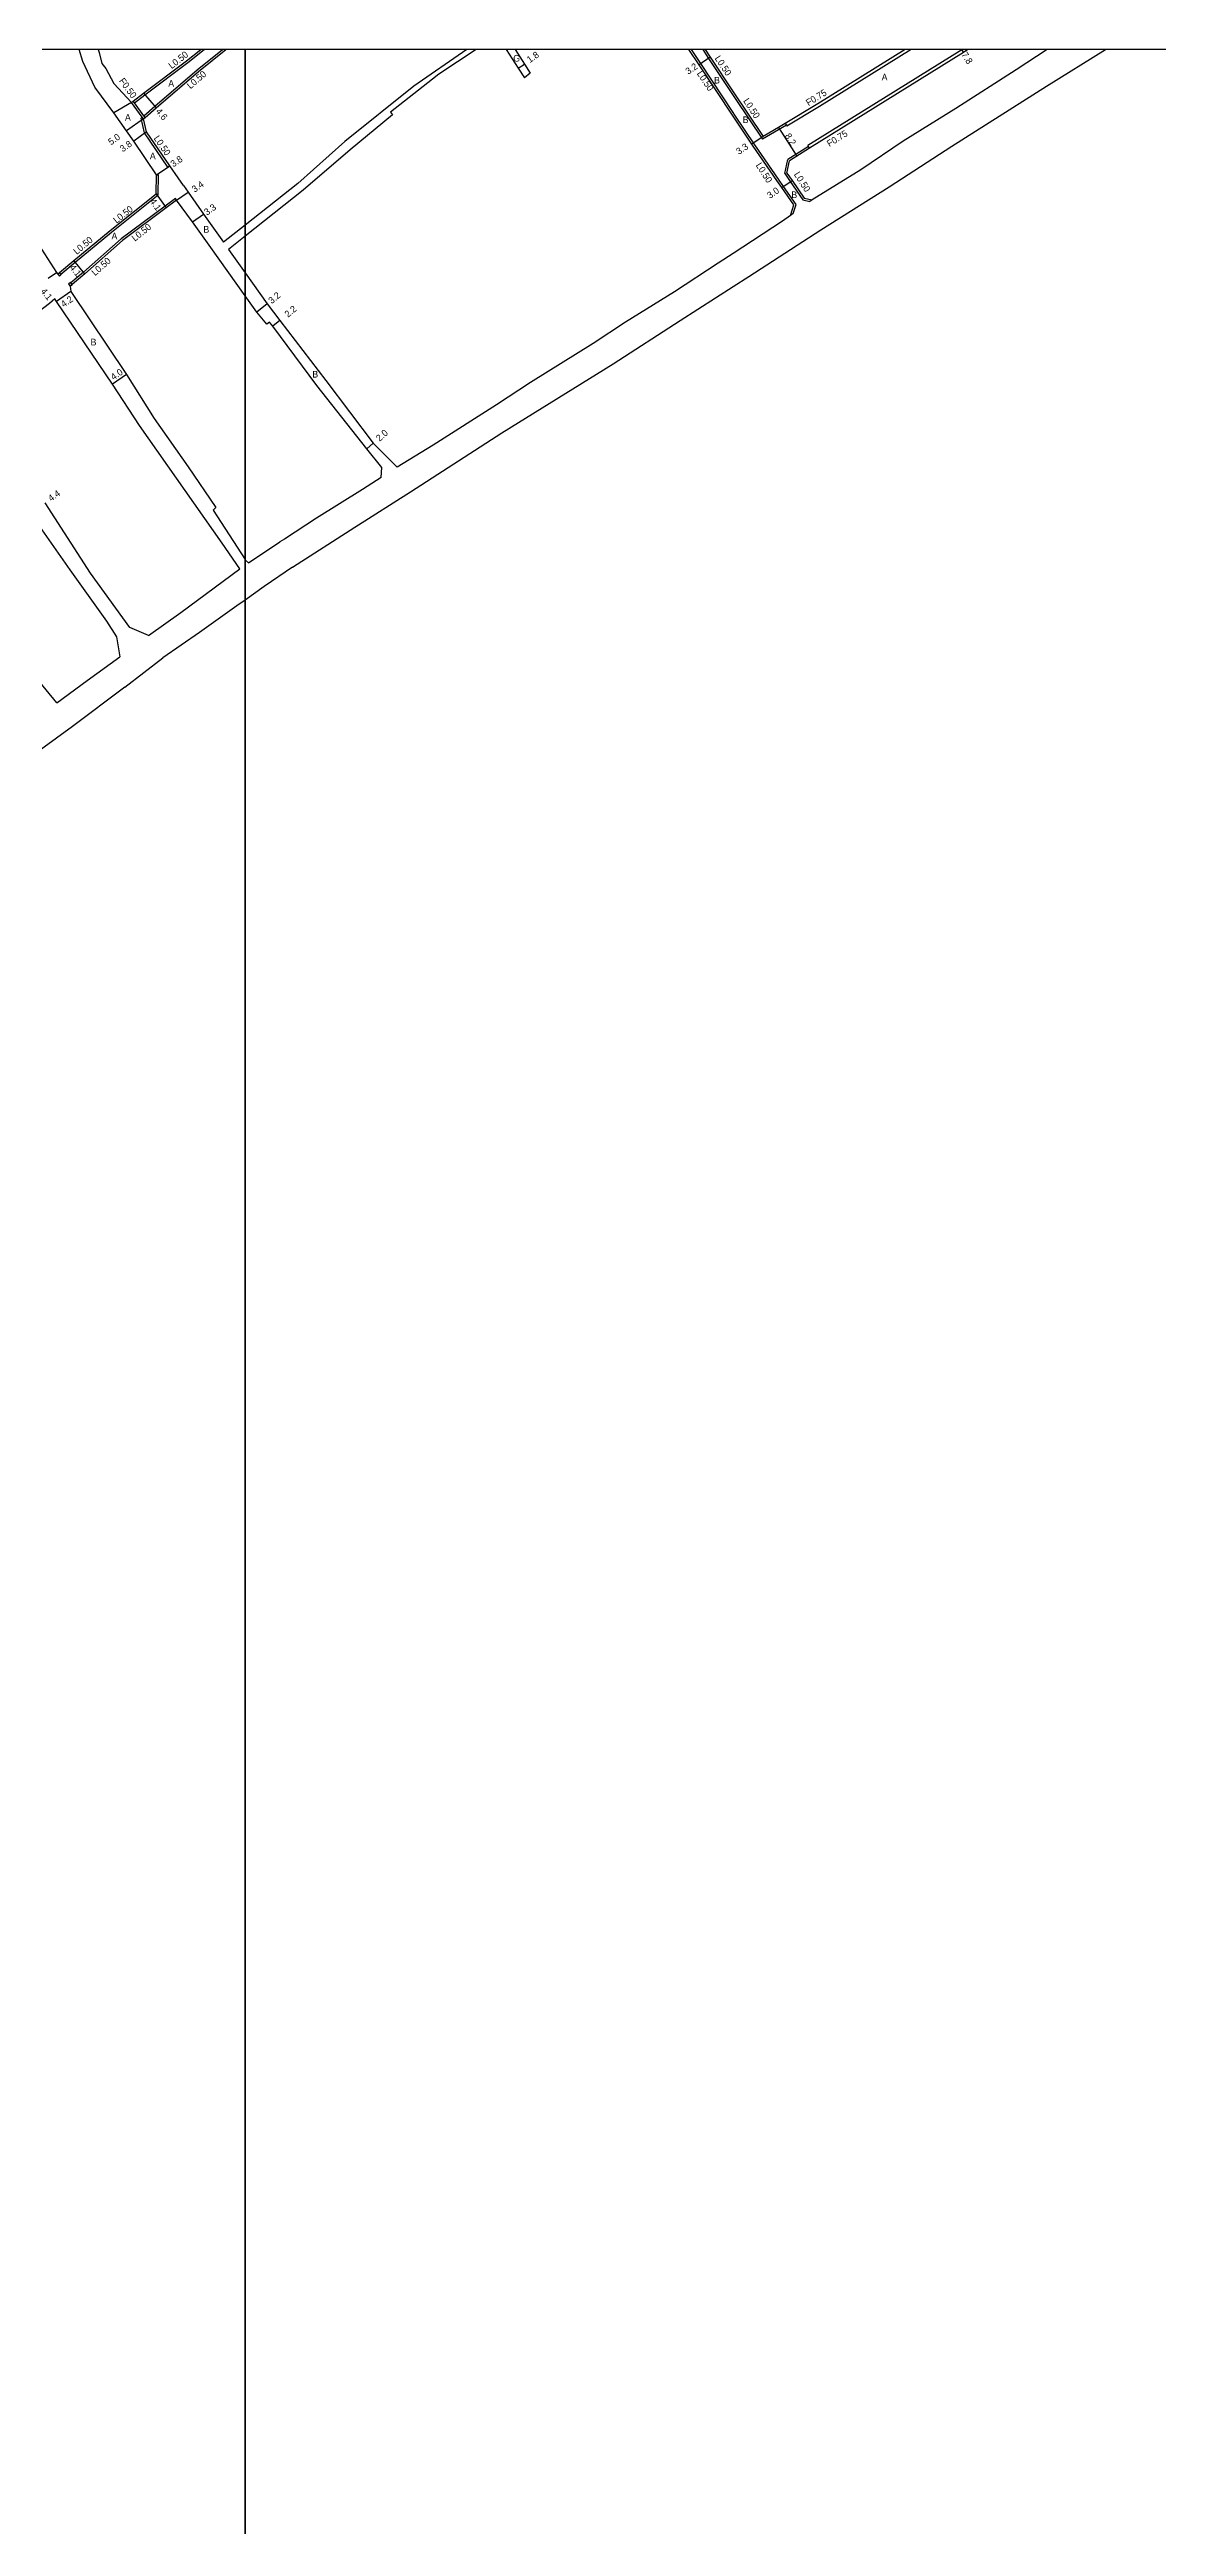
# Model space of a CAD drawing. Header units: metres. Extents: x -29069 to -12000, y -243240 to -120000.
# Drawn here: x -12847 to -12581, y -120594 to -120000 of the extents above; entities that cross this region are included whole.
import ezdxf

# ---------------------------------------------------------------- set-up
doc = ezdxf.new("R2010")
doc.units = ezdxf.units.M
doc.header["$LTSCALE"] = 2.5
for name, color, linetype in [('側溝・桝', 7, 'Continuous'), ('図郭', 7, 'Continuous'), ('幅員', 7, 'Continuous'), ('舗装', 7, 'Continuous'), ('道路', 7, 'Continuous')]:
    doc.layers.add(name, color=color, linetype=linetype)
doc.styles.get("Standard").update_dxf_attribs({"font": ''})
doc.styles.get('Standard').set_extended_font_data('@MS PGothic')

msp = doc.modelspace()

# ---------------------------------------------------------------- linework, layer by layer
at = {"layer": '側溝・桝'}
for points in [[(-12826.58, -120012.8), (-12824.06, -120010.89), (-12813.78, -120003.1), (-12809.8, -120000)], [(-12824.31, -120015.9), (-12821.69, -120013.6), (-12811.54, -120004.89), (-12805.44, -120000)], [(-12682.82, -120015.08), (-12690.55, -120003.37), (-12692.83, -120000)], [(-12690.14, -120000), (-12688.73, -120002.13), (-12682.82, -120011.05)], [(-12640.11, -120000), (-12662.07, -120013.67), (-12669.93, -120018.36)], [(-12627.88, -120000), (-12627.95, -120000.05), (-12664.87, -120023.06)], [(-12824.4, -120016.64), (-12824.69, -120016.23), (-12827.27, -120012.69)], [(-12824.02, -120016.31), (-12824.31, -120015.9), (-12826.58, -120012.8), (-12826.87, -120012.39)], [(-12682.82, -120011.05), (-12682.36, -120011.73), (-12675.75, -120021.54)], [(-12818.51, -120028.19), (-12824.11, -120019.98), (-12824.95, -120016.46), (-12824.69, -120016.23)], [(-12677.62, -120022.88), (-12682.4, -120015.71), (-12682.82, -120015.08)], [(-12670.05, -120018.14), (-12675.75, -120021.54)], [(-12670.31, -120017.71), (-12670.05, -120018.14)], [(-12670.05, -120018.14), (-12669.93, -120018.36)], [(-12671.94, -120031.14), (-12677.62, -120022.88)], [(-12664.73, -120023.27), (-12669.73, -120026.38)], [(-12664.73, -120023.27), (-12664.87, -120023.06)], [(-12664.47, -120023.69), (-12664.73, -120023.27)], [(-12844.2, -120053.91), (-12840.76, -120051.01), (-12832.1, -120043.81), (-12820.83, -120034.88), (-12820.75, -120030.05)], [(-12821.25, -120030.04), (-12820.75, -120030.05)], [(-12818.1, -120027.91), (-12818.51, -120028.19)], [(-12670.43, -120029.72), (-12670.25, -120030.01)], [(-12670.25, -120030.01), (-12669.1, -120031.69), (-12666.09, -120036.09), (-12664.38, -120036.43)], [(-12816.74, -120035.76), (-12819.22, -120037.56), (-12829.75, -120045.41), (-12838.79, -120053.41), (-12841.87, -120056)], [(-12816.45, -120036.17), (-12816.74, -120035.76)], [(-12670.72, -120032.86), (-12671.94, -120031.14)], [(-12667.69, -120037.17), (-12670.72, -120032.86)], [(-12663.82, -120036.03), (-12664.38, -120036.43)], [(-12668.44, -120039.37), (-12669.07, -120039.83)], [(-12668.44, -120039.37), (-12667.69, -120037.17)]]:
    msp.add_lwpolyline(points, dxfattribs=at)
at = {"layer": '側溝・桝', "flags": 128}
msp.add_lwpolyline([(-12670.43, -120029.72), (-12669.73, -120026.38)], dxfattribs=at)
at = {"layer": '側溝・桝'}
for points in [[(-12844.59, -120054.37), (-12844.13, -120053.99), (-12844.2, -120053.91), (-12844.52, -120053.53), (-12844.98, -120053.91)], [(-12842.01, -120056.77), (-12841.55, -120056.38), (-12841.87, -120056), (-12841.93, -120055.93), (-12842.39, -120056.31)]]:
    msp.add_lwpolyline(points, close=True, dxfattribs=at)
at = {"layer": '図郭'}
for points in [[(-13600, -120600), (-12800, -120600), (-12800, -120000), (-13600, -120000)], [(-12800, -120600), (-12000, -120600), (-12000, -120000), (-12800, -120000)]]:
    msp.add_lwpolyline(points, close=True, dxfattribs=at)
at = {"layer": '幅員'}
for points in [[(-12627.98, -120000), (-12627.55, -120000.68)], [(-12734.42, -120004.5), (-12732.94, -120003.48)], [(-12688.31, -120001.85), (-12690.96, -120003.65)], [(-12824.36, -120010.49), (-12821.36, -120013.98)], [(-12824.4, -120016.64), (-12828.44, -120019.5)], [(-12671.93, -120018.68), (-12667.53, -120025.6)], [(-12823.65, -120019.77), (-12826.75, -120021.97)], [(-12821.25, -120030.04), (-12818.1, -120027.91)], [(-12821.33, -120034.64), (-12818.93, -120037.96)], [(-12816.45, -120036.17), (-12813.67, -120034.21)], [(-12671.14, -120033.13), (-12668.68, -120031.42)], [(-12812.66, -120041.38), (-12809.96, -120039.48)], [(-12847.24, -120054.86), (-12845.24, -120053.54)], [(-12838.46, -120053.79), (-12841.08, -120050.63)], [(-12841.81, -120058.08), (-12845.26, -120060.46)], [(-12794.71, -120061.01), (-12797.18, -120063.05)], [(-12791.68, -120064.99), (-12793.33, -120066.36)], [(-12828.51, -120078), (-12831.82, -120080.26)], [(-12770.76, -120095.82), (-12769.27, -120094.49)]]:
    msp.add_lwpolyline(points, dxfattribs=at)
at = {"layer": '幅員', "flags": 128}
msp.add_lwpolyline([(-12675.6, -120020.87), (-12678.35, -120022.7)], dxfattribs=at)
at = {"layer": '舗装'}
msp.add_lwpolyline([(-12827.27, -120012.69), (-12831.51, -120015.22)], dxfattribs=at)
at = {"layer": '道路'}
for points in [[(-12831.51, -120015.22), (-12836.05, -120009.03), (-12838.99, -120002.84), (-12839.84, -120000)], [(-12835.28, -120000), (-12835.05, -120000.75), (-12834.37, -120003.38), (-12833.42, -120004.56), (-12831.52, -120008.11), (-12827.27, -120012.69)], [(-12827.27, -120012.69), (-12826.87, -120012.39), (-12824.36, -120010.49), (-12814.08, -120002.7), (-12810.61, -120000)], [(-12814.8, -120032.61), (-12816.04, -120030.8), (-12818.1, -120027.91), (-12823.65, -120019.77), (-12824.4, -120016.64), (-12824.02, -120016.31), (-12821.36, -120013.98), (-12811.22, -120005.28), (-12804.64, -120000)], [(-12746.76, -120000), (-12759.46, -120008.77), (-12776.03, -120022.1), (-12787.34, -120032.11), (-12800, -120042.11)], [(-12744.52, -120000), (-12753.48, -120005.94), (-12755.04, -120007.13), (-12765.09, -120015.04), (-12764.6, -120015.68), (-12774.81, -120024.08), (-12786.04, -120033.78), (-12800, -120044.81)], [(-12737.31, -120000), (-12734.42, -120004.5), (-12732.93, -120006.82)], [(-12735.18, -120000), (-12732.94, -120003.48), (-12731.52, -120005.69)], [(-12682.82, -120015.98), (-12690.96, -120003.65), (-12693.43, -120000)], [(-12689.54, -120000), (-12688.31, -120001.85), (-12682.82, -120010.14)], [(-12682.82, -120056.89), (-12679.07, -120054.5), (-12661.77, -120043.3), (-12645.38, -120032.95), (-12630.34, -120023.18), (-12607.62, -120008.79), (-12593.41, -120000)], [(-12641.53, -120000), (-12662.47, -120013.03), (-12670.31, -120017.71), (-12671.93, -120018.68), (-12675.6, -120020.87)], [(-12626.47, -120000), (-12627.55, -120000.68), (-12664.47, -120023.69), (-12669.28, -120026.69)], [(-12607.4, -120000), (-12614.89, -120004.88), (-12629.34, -120014.12), (-12642, -120022), (-12652.19, -120028.84), (-12663.82, -120036.03)], [(-12731.52, -120005.69), (-12732.93, -120006.82)], [(-12682.82, -120010.14), (-12675.6, -120020.87)], [(-12821.25, -120030.04), (-12826.75, -120021.97), (-12828.44, -120019.5), (-12831.51, -120015.22)], [(-12678.04, -120023.16), (-12682.82, -120015.98)], [(-12672.36, -120031.41), (-12678.04, -120023.16)], [(-12860.43, -120030.1), (-12860.16, -120030.5), (-12859.04, -120032.2), (-12845.24, -120053.54), (-12844.98, -120053.91)], [(-12844.98, -120053.91), (-12844.52, -120053.53), (-12841.08, -120050.63), (-12832.42, -120043.42), (-12821.33, -120034.64), (-12821.25, -120030.04)], [(-12669.9, -120029.63), (-12668.68, -120031.42), (-12665.78, -120035.64), (-12663.82, -120036.03)], [(-12816.45, -120036.17), (-12818.93, -120037.96), (-12829.43, -120045.8), (-12838.46, -120053.79), (-12842.01, -120056.77)], [(-12800, -120059.07), (-12808.2, -120047.52), (-12812.66, -120041.38), (-12816.45, -120036.17)], [(-12814.8, -120032.61), (-12813.67, -120034.21), (-12809.96, -120039.48), (-12805.21, -120046.23)], [(-12671.14, -120033.13), (-12672.36, -120031.41)], [(-12668.23, -120037.26), (-12671.14, -120033.13)], [(-12800, -120042.11), (-12805.21, -120046.23)], [(-12669.07, -120039.83), (-12670.97, -120041.21), (-12682.82, -120048.91)], [(-12669.07, -120039.83), (-12668.23, -120037.26)], [(-12800, -120044.81), (-12804.01, -120047.98)], [(-12804.01, -120047.98), (-12800, -120053.6)], [(-12800, -120053.6), (-12794.71, -120061.01), (-12791.68, -120064.99), (-12780.63, -120079.41), (-12769.27, -120094.49), (-12763.45, -120100.22)], [(-12682.82, -120048.91), (-12686.4, -120051.23), (-12696.92, -120058.13), (-12708.66, -120065.43), (-12716.41, -120070.57), (-12731.51, -120079.88), (-12739.64, -120085.22), (-12754.81, -120094.93), (-12763.45, -120100.22)], [(-12845.66, -120059.84), (-12846.97, -120060.95), (-12849.64, -120063.05), (-12858.26, -120069.85), (-12864.7, -120075.56), (-12867.28, -120077.85), (-12867.78, -120078.25)], [(-12831.82, -120080.26), (-12845.26, -120060.46), (-12845.66, -120059.84)], [(-12842.01, -120056.77), (-12841.81, -120058.08), (-12828.51, -120078)], [(-12767.32, -120102.69), (-12767.19, -120100.31), (-12770.76, -120095.82), (-12782.75, -120080.59), (-12793.33, -120066.36), (-12794.12, -120065.4), (-12794.76, -120065.93), (-12797.18, -120063.05), (-12800, -120059.07)], [(-12738.32, -120091.94), (-12711.66, -120075.4), (-12695.53, -120064.98), (-12682.82, -120056.89)], [(-12828.51, -120078), (-12821.84, -120088.5), (-12813.7, -120100.1), (-12806.99, -120109.9), (-12807.7, -120110.55), (-12800, -120122.37)], [(-12801.26, -120124.62), (-12805.47, -120118.43), (-12825.33, -120090.21), (-12831.82, -120080.26)], [(-12767.32, -120102.69), (-12771.85, -120105.6), (-12782.82, -120112.44), (-12790.57, -120117.46), (-12791.66, -120118.15)], [(-12788.6, -120124.24), (-12773.69, -120114.6), (-12760.26, -120106.14)], [(-12851.6, -120111.28), (-12842.1, -120124.82), (-12833.24, -120137.2), (-12830.89, -120140.94), (-12830.11, -120145.69)], [(-12823.17, -120140.61), (-12827.67, -120138.66), (-12837.11, -120125.64), (-12848, -120108.75)], [(-12799.15, -120123.2), (-12791.66, -120118.15)], [(-12845.23, -120156.77), (-12857.31, -120142.02), (-12869.37, -120124.78)], [(-12823.17, -120140.61), (-12815.4, -120135.1), (-12801.26, -120124.62)], [(-12800, -120122.37), (-12799.88, -120122.55), (-12799.15, -120123.2)], [(-12788.6, -120124.24), (-12795.41, -120128.86), (-12800, -120132.09)], [(-12800, -120132.09), (-12802, -120133.49), (-12810.91, -120139.91), (-12819.74, -120145.94)], [(-12845.23, -120156.77), (-12837.95, -120151.44), (-12830.11, -120145.69)], [(-12828.84, -120153.02), (-12841.44, -120162.42), (-12852.06, -120170.23), (-12864.39, -120179.03), (-12876.19, -120187.7), (-12888.13, -120196.04)]]:
    msp.add_lwpolyline(points, dxfattribs=at)
at = {"layer": '道路', "flags": 128}
for points in [[(-12669.9, -120029.63), (-12669.28, -120026.69)], [(-12760.26, -120106.14), (-12738.32, -120091.94)], [(-12828.84, -120153.02), (-12819.74, -120145.94)]]:
    msp.add_lwpolyline(points, dxfattribs=at)

# ---------------------------------------------------------------- texts
at = {"layer": '側溝・桝'}
for s, rotation, p in [('L0.50', 37.93177, (-12817.62, -120004.74)), ('F0.50', 306.0502, (-12830.35, -120007.54)), ('L0.50', 40.63535, (-12813.12, -120009.56)), ('L0.50', 303.70491, (-12691.62, -120005.78)), ('L0.50', 303.70491, (-12687.33, -120002.12)), ('L0.50', 303.40944, (-12680.49, -120012.35)), ('F0.75', 31.90066, (-12664.73, -120013.61)), ('L0.50', 304.30863, (-12822.03, -120021.31)), ('F0.75', 31.90066, (-12659.71, -120023.42)), ('L0.50', 302.67415, (-12677.47, -120027.78)), ('L0.50', 302.67415, (-12668.32, -120029.96)), ('L0.50', 38.37653, (-12830.86, -120041.83)), ('L0.50', 38.37653, (-12826.46, -120046.12)), ('L0.50', 39.79049, (-12840.43, -120049.31)), ('L0.50', 41.49934, (-12836.01, -120054.41))]:
    msp.add_text(s, height=1.6, rotation=rotation, dxfattribs=at).set_placement(p)
at = {"layer": '幅員'}
for s, rotation, p in [('1.8', 34.44268, (-12731.66, -120003.29)), ('7.8', 301.98313, (-12628.1, -120001.2)), ('3.2', 34.23998, (-12693.6, -120006.08)), ('4.6', 310.71426, (-12821.58, -120014.92)), ('5.0', 35.2623, (-12832.18, -120023.02)), ('3.8', 35.22595, (-12829.37, -120024.68)), ('3.3', 33.66926, (-12681.44, -120025.3)), ('8.2', 302.45235, (-12670.5, -120020.73)), ('3.8', 34.00766, (-12817.23, -120028.3)), ('4.1', 305.84361, (-12822.98, -120036.47)), ('3.4', 35.13391, (-12812.11, -120034.38)), ('3.0', 34.69412, (-12673.99, -120035.87)), ('3.3', 35.16801, (-12809.15, -120039.88)), ('4.1', 309.58956, (-12842.26, -120052.39)), ('4.1', 309.5697, (-12849.22, -120058.07)), ('4.2', 34.58486, (-12843.54, -120061.95)), ('3.2', 39.57266, (-12793.59, -120061.12)), ('2.2', 39.80113, (-12789.7, -120064.38)), ('4.0', 34.35497, (-12831.57, -120079.42)), ('2.0', 41.87812, (-12767.69, -120094.15)), ('4.4', 35.09394, (-12846.6, -120108.54))]:
    msp.add_text(s, height=1.6, rotation=rotation, dxfattribs=at).set_placement(p)
at = {"layer": '舗装'}
for s, p in [('G', (-12735.62, -120002.89)), ('B', (-12687.41, -120008.15)), ('A', (-12647.17, -120007.4)), ('A', (-12818.44, -120008.93)), ('A', (-12828.84, -120017.06)), ('B', (-12680.53, -120017.66)), ('A', (-12822.86, -120026.32)), ('B', (-12668.85, -120035.65)), ('B', (-12810, -120043.96)), ('A', (-12832.07, -120045.55)), ('B', (-12837.09, -120071)), ('B', (-12783.86, -120078.71))]:
    msp.add_text(s, height=1.6, dxfattribs=at).set_placement(p)

doc.saveas('drawing.dxf')
